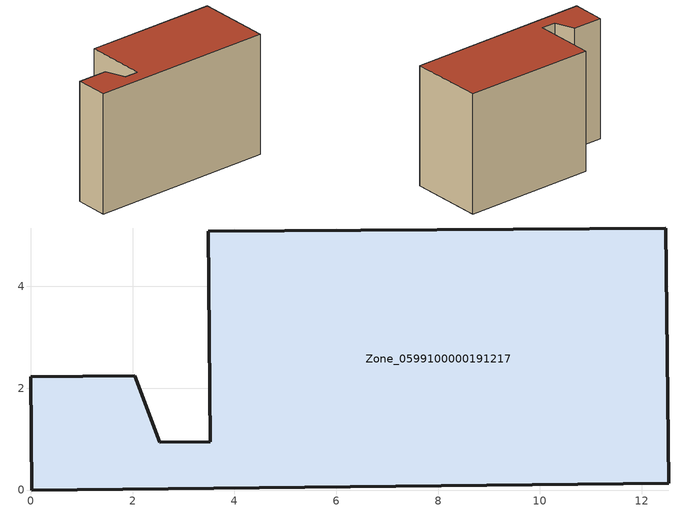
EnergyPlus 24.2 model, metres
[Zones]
Zone_0599100000191217
 floor ground (C_G): 2.53,0.94 3.52,0.95 3.48,5.09 12.48,5.15 12.53,0.13 0.02,0 0,2.23 2.04,2.25 z0
 wall outside (C_F): 3.52,0.95 2.53,0.94 2.04,2.25 0,2.23 0.02,0 12.53,0.13 12.48,5.15 3.48,5.09 3.52,0.95 z0:8.21
 roof outside (C_R): 0.02,0 12.53,0.13 12.48,5.15 3.48,5.09 3.52,0.95 2.53,0.94 2.04,2.25 0,2.23 z8.21
[BUILDING]
Pand.0599100000191217: North Axis=0; Terrain=City; Loads Convergence Tolerance Value=0.04; Temperature Convergence Tolerance Value=0.4; Solar Distribution=FullExterior; Maximum Number of Warmup Days=25; Minimum Number of Warmup Days=1
[Site:Location]
Rotterdam.The.Hague.AP_ZH_NLD Design_Conditions: Latitude=51.96; Longitude=4.45; Time Zone=1; Elevation=-4.5
[SITE:GROUNDTEMPERATURE:BUILDINGSURFACE]
18, 18, 18, 18, 18, 18, 18, 18, 18, 18, 18, 18
[MATERIAL] Thermal Absorptance=0.9; Solar Absorptance=0.7; Visible Absorptance=0.7
Name | Roughness | Thickness | Conductivity | Density | Specific Heat
G.TI.1975-1991 | MediumSmooth | 0.15 | 0.288461 | 540 | 1210
F.TI.1975-1991 | Rough | 0.3 | 0.230769 | 1920 | 840
R.TI.1975-1991 | MediumRough | 0.2 | 0.153846 | 1500 | 1000
[CONSTRUCTION]
C_G: G.TI.1975-1991
C_F: F.TI.1975-1991
C_R: R.TI.1975-1991
[ZONE]
Zone_0599100000191217: Type=1; Multiplier=1; Ceiling Height=Autocalculate; Volume=Autocalculate; Floor Area=autocalculate; Part of Total Floor Area=Yes
[ZONEINFILTRATION:DESIGNFLOWRATE]
Infil_Zone_0599100000191217: Zone or ZoneList or Space or SpaceList=Zone_0599100000191217; Schedule=AlwaysOn; Design Flow Rate Calculation Method=Flow/Area; Flow Rate per Floor Area=0.003; Constant Term Coefficient=1; Temperature Term Coefficient=0; Velocity Term Coefficient=0; Velocity Squared Term Coefficient=0
[HVACTEMPLATE:ZONE:IDEALLOADSAIRSYSTEM]
Zone_0599100000191217: Maximum Heating Supply Air Temperature=50; Minimum Cooling Supply Air Temperature=13; Maximum Heating Supply Air Humidity Ratio=0.0156; Minimum Cooling Supply Air Humidity Ratio=0.0077; Heating Limit=NoLimit; Cooling Limit=NoLimit; Dehumidification Control Type=ConstantSensibleHeatRatio; Cooling Sensible Heat Ratio=0.7; Dehumidification Setpoint=60; Humidification Control Type=None; Humidification Setpoint=30; Outdoor Air Method=None; Outdoor Air Flow Rate per Person=0.00944; Outdoor Air Flow Rate per Zone Floor Area=0; Outdoor Air Flow Rate per Zone=0; Demand Controlled Ventilation Type=None; Outdoor Air Economizer Type=NoEconomizer; Heat Recovery Type=None; Sensible Heat Recovery Effectiveness=0.7; Latent Heat Recovery Effectiveness=0.65
[ZONECONTROL:THERMOSTAT]
ThermostatControl_Zone_0599100000191217: Zone or ZoneList=Zone_0599100000191217; Control Type Schedule=DualSetpointControlType; Control 1=Thermostat_Zone_0599100000191217; Temperature Difference Between Cutout And Setpoint=0
[THERMOSTATSETPOINT:DUALSETPOINT]
Thermostat_Zone_0599100000191217: Heating Setpoint Temperature Schedule=HeatingSetpoint_Zone_0599100000191217; Cooling Setpoint Temperature Schedule=CoolingSetpoint_Zone_0599100000191217
[SCHEDULE:COMPACT]
HeatingSetpoint_Zone_0599100000191217: Through: 12/31, For: AllDays, Until: 24:00, 21
CoolingSetpoint_Zone_0599100000191217: Through: 12/31, For: AllDays, Until: 24:00, 24
DualSetpointControlType: Through: 12/31, For: AllDays, Until: 24:00, 4
AlwaysOn: Through: 12/31, For: AllDays, Until: 24:00, 1
